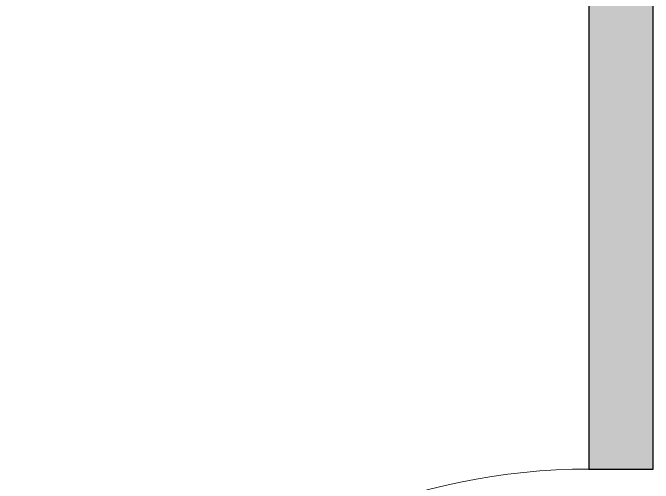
# Model space of a CAD drawing. Header units: millimetres. Extents: x 155927 to 317870, y -36033 to 97293.
# Drawn here: x 160235 to 161251, y 21763 to 22509 of the extents above; entities that cross this region are included whole.
import ezdxf

# ---------------------------------------------------------------- set-up
doc = ezdxf.new("R2010")
doc.units = ezdxf.units.MM
doc.header["$MEASUREMENT"] = 0
for name, color, linetype, lineweight in [('A-DOOR', 4, 'CONTINUOUS', 9), ('A-WALL-PATT', 7, 'CONTINUOUS', 9), ('I-WALL', 7, 'CONTINUOUS', 9)]:
    doc.layers.add(name, color=color, linetype=linetype, lineweight=lineweight)

msp = doc.modelspace()

# ---------------------------------------------------------------- hatches: boundary and pattern name
at = {"layer": 'A-WALL-PATT'}
h = msp.add_hatch(color=256, dxfattribs=at)
h.paths.add_polyline_path([(161148.8, 15107.6), (161250.8, 15107.6), (161250.8, 15810.2), (161148.8, 15810.2), (161148.8, 15209.6)], flags=0)
h.paths.add_polyline_path([(161250.8, 16820.2), (161250.8, 18075.1), (161148.8, 18075.1), (161148.8, 16820.2)], flags=0)
h.paths.add_polyline_path([(161148.8, 19085.1), (161250.8, 19085.1), (161250.8, 20775.1), (161148.8, 20775.1), (161148.8, 19362.3)], flags=0)
h.paths.add_polyline_path([(161148.8, 21785.1), (161250.8, 21785.1), (161250.8, 23475.1), (161148.8, 23475.1), (161148.8, 21965.2)], flags=0)
h.paths.add_polyline_path([(161148.8, 24485.1), (161250.8, 24485.1), (161250.8, 26057.6), (161148.8, 26057.6), (161148.8, 24568.2)], flags=0)

# ---------------------------------------------------------------- linework, layer by layer
at = {"layer": 'A-DOOR'}
msp.add_arc((161148.8, 20775.1), 1010, 90, 180, dxfattribs=at)
at = {"layer": 'I-WALL', "lineweight": 30}
for p, q in [((161250.8, 21785.1), (161250.8, 23475.1)), ((161148.8, 23255.6), (161148.8, 21785.1)), ((161148.8, 21785.1), (161250.8, 21785.1))]:
    msp.add_line(p, q, dxfattribs=at)

doc.saveas('drawing.dxf')
